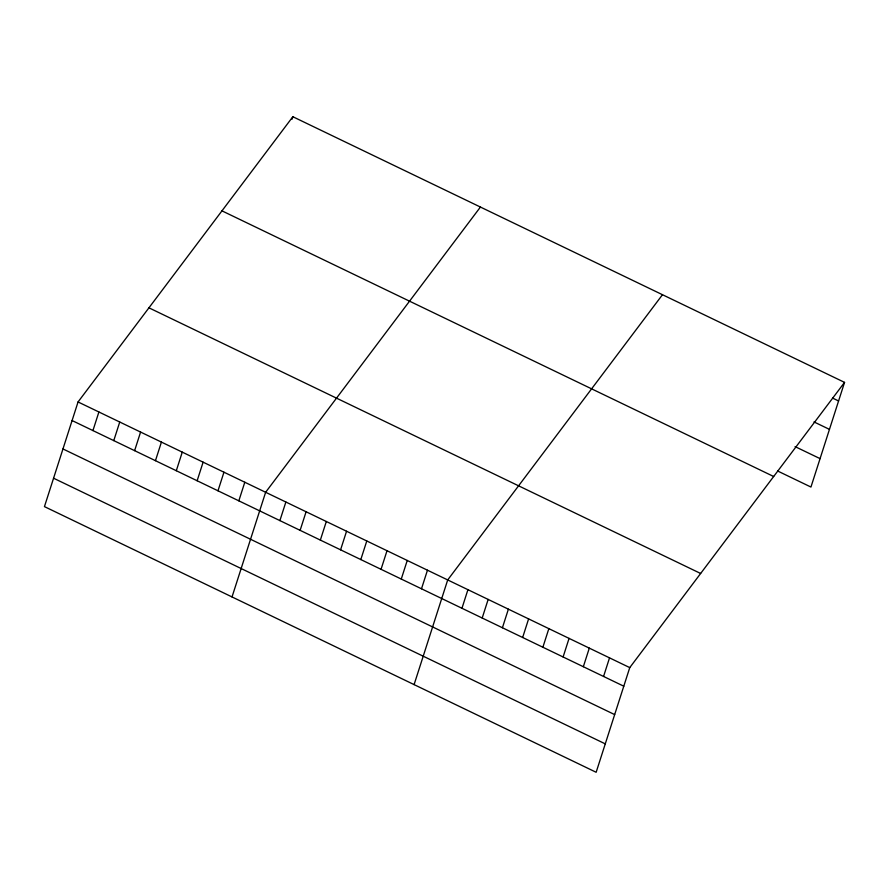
<?xml version="1.0" encoding="UTF-8"?>
<svg xmlns="http://www.w3.org/2000/svg" width="889" height="889" viewBox="0 0 889 889"><rect width="100%" height="100%" fill="white"/><g stroke="black" fill="none" stroke-linecap="round" stroke-linejoin="round"><path stroke-width="1.33" d="M78.054 401.95L44.45 506.619L596.152 772.274L629.756 667.606L844.55 382.381L292.848 116.726L78.054 401.95L629.756 667.606M92.934 430.576L98.901 411.985M113.77 440.611L119.737 422.031M134.617 450.656L140.584 432.065M155.453 460.691L161.42 442.1M176.3 470.726L182.267 452.134M292.048 119.204L292.848 116.726M197.136 480.76L203.114 462.169M217.983 490.795L223.95 472.203M238.83 500.829L244.797 482.238M232.029 596.941L265.633 492.273L480.427 207.048M279.891 520.61L285.869 502.018M300.126 530.344L306.094 511.753M320.351 540.09L326.319 521.499M340.587 549.824L346.554 531.233M360.812 559.57L366.779 540.979M381.048 569.304L387.015 550.713M401.272 579.05L407.24 560.459M421.497 588.785L427.465 570.205M414.096 684.608L447.7 579.939L662.483 294.715M461.958 608.276L467.925 589.685M482.194 618.011L488.161 599.419M502.418 627.756L508.386 609.165M522.643 637.491L528.611 618.9M542.879 647.236L548.846 628.645M563.104 656.971L569.071 638.38M583.34 666.717L589.307 648.125M603.564 676.451L609.532 657.86M844.55 382.381L810.946 487.05L777.631 471.003M832.626 398.105L838.583 400.972M813.991 421.919L829.459 429.376M795.077 446.611L820.069 458.635M221.961 210.849L773.674 476.504M148.941 307.827L700.643 573.483M72.087 420.541L623.789 686.197M62.963 448.945L614.677 714.6M53.573 478.215L605.276 743.871"/></g></svg>
